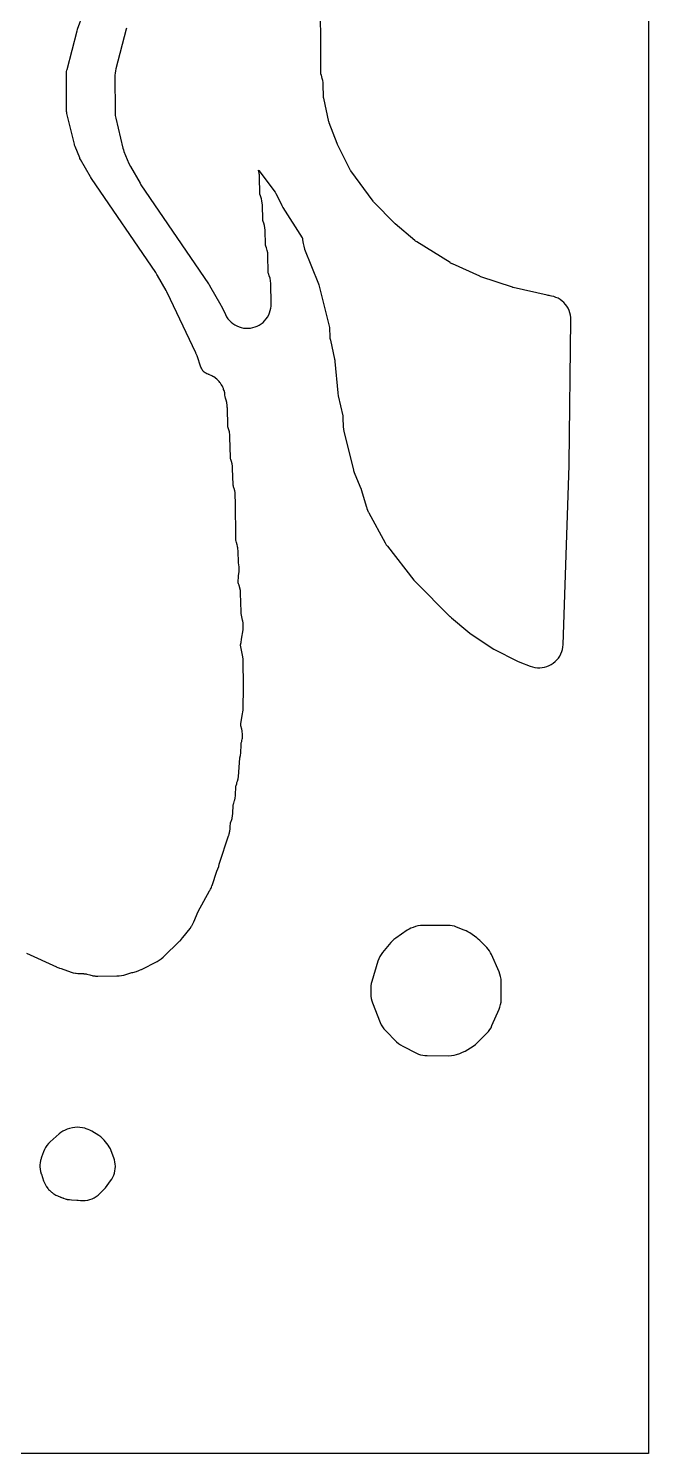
# Model space of a CAD drawing. Header units: millimetres. Extents: x 0 to 300, y 0 to 300.
# Drawn here: x 235.5 to 300, y 0 to 148.3 of the extents above; entities that cross this region are included whole.
import ezdxf

# ---------------------------------------------------------------- set-up
doc = ezdxf.new("R2010")
doc.units = ezdxf.units.MM
doc.layers.add('CUT', color=7, linetype='CONTINUOUS')

msp = doc.modelspace()

# ---------------------------------------------------------------- linework, layer by layer
at = {"layer": 'CUT'}
for points in [[(0.05, 299.97), (299.95, 299.97), (299.98, 299.97), (299.99, 299.97), (300, 299.97), (300, 299.96), (300, 299.95), (300, 299.92), (300, 0.05), (300, 0.02), (300, 0.01), (299.99, 0), (299.98, 0), (299.95, 0), (0.05, 0)], [(245.66, 148.27), (245.63, 148.19), (244.55, 144.04), (244.51, 143.83), (244.48, 143.62), (244.47, 143.4), (244.48, 139.5), (244.5, 139.21), (244.55, 138.93), (245.3, 135.8), (245.35, 135.62), (245.41, 135.44), (245.91, 134.21), (246.07, 133.89), (247.08, 132.15), (247.17, 132), (254.21, 121.69), (254.23, 121.65), (254.26, 121.61), (254.32, 121.52), (255.49, 119.48), (255.5, 119.46), (255.51, 119.44), (255.52, 119.42), (255.98, 118.48), (256.09, 118.27), (256.23, 118.06), (256.38, 117.88), (256.55, 117.71), (256.74, 117.55), (256.94, 117.42), (257.16, 117.3), (257.38, 117.21), (257.61, 117.14), (257.85, 117.09), (258.09, 117.06), (258.33, 117.06), (258.57, 117.08), (258.81, 117.13), (259.05, 117.2), (259.27, 117.29), (259.49, 117.4), (259.69, 117.53), (259.88, 117.68), (260.05, 117.85), (260.21, 118.04), (260.35, 118.23), (260.47, 118.45), (260.57, 118.67), (260.64, 118.9), (260.69, 119.14), (260.72, 119.38), (260.73, 119.62), (260.68, 121.73), (260.66, 122), (260.61, 122.26), (260.53, 122.52), (260.47, 122.69), (260.46, 122.73), (260.45, 122.76), (260.43, 122.82), (260.43, 122.9), (260.39, 124.62), (260.37, 124.9), (260.31, 125.17), (260.23, 125.44), (260.2, 125.53), (260.18, 125.58), (260.18, 125.59), (260.17, 125.62), (260.16, 125.64), (260.15, 125.67), (260.15, 125.68), (260.15, 125.74), (260.1, 127.26), (260.08, 127.51), (260.03, 127.76), (259.96, 128), (259.9, 128.16), (259.9, 128.17), (259.87, 128.27), (259.86, 128.3), (259.85, 128.32), (259.85, 128.33), (259.85, 128.34), (259.85, 128.4), (259.81, 129.84), (259.81, 129.86), (259.81, 129.9), (259.8, 130.08), (259.77, 130.31), (259.72, 130.52), (259.65, 130.74), (259.58, 130.93), (259.57, 130.95), (259.56, 130.99), (259.56, 131.01), (259.56, 131.05), (259.56, 131.07), (259.52, 132.79), (259.52, 132.8), (259.52, 132.82), (259.52, 132.85), (259.51, 132.87), (259.51, 132.88), (259.5, 133.03), (259.5, 133.05), (259.49, 133.09), (259.49, 133.1), (259.49, 133.12), (259.47, 133.25), (259.41, 133.48), (259.4, 133.49), (259.4, 133.51), (259.41, 133.51), (259.43, 133.48), (261.14, 131.22), (261.19, 131.14), (261.2, 131.13), (261.25, 131), (261.82, 129.86), (261.83, 129.84), (261.95, 129.63), (263.95, 126.47), (263.97, 126.45), (263.98, 126.43), (263.98, 126.42), (263.99, 126.41), (263.99, 126.4), (264, 126.34), (264, 126.26), (264.05, 125.89), (264.11, 125.59), (264.21, 125.3), (265.64, 121.7), (265.68, 121.59), (265.68, 121.58), (266.79, 117.16), (266.79, 117.15), (266.8, 117.1), (266.8, 117.09), (266.8, 117.08), (266.8, 116.98), (266.83, 116.27), (266.85, 116.04), (266.9, 115.81), (267.33, 113.85), (267.35, 113.75), (267.36, 113.69), (267.36, 113.66), (267.37, 113.61), (267.66, 110.36), (267.67, 110.36), (267.67, 110.3), (267.71, 110.02), (268.17, 107.95), (268.18, 107.94), (268.19, 107.87), (268.19, 107.86), (268.19, 107.83), (268.19, 107.75), (268.23, 106.8), (268.25, 106.56), (268.3, 106.32), (269.28, 102.32), (269.28, 102.3), (269.29, 102.26), (269.35, 102.07), (269.42, 101.88), (270.06, 100.41), (270.08, 100.35), (270.09, 100.33), (270.09, 100.32), (270.1, 100.3), (270.66, 98.44), (270.68, 98.37), (270.7, 98.31), (270.83, 97.98), (270.85, 97.94), (270.89, 97.87), (272.59, 94.73), (272.7, 94.55), (272.82, 94.38), (275.57, 90.87), (275.77, 90.64), (279.32, 87.09), (279.34, 87.07), (279.5, 86.93), (281.18, 85.51), (281.4, 85.34), (283.64, 83.84), (283.9, 83.69), (286.38, 82.44), (286.6, 82.34), (287.7, 81.91), (287.94, 81.83), (288.18, 81.78), (288.43, 81.75), (288.68, 81.74), (288.93, 81.76), (289.18, 81.81), (289.42, 81.88), (289.65, 81.97), (289.88, 82.09), (290.09, 82.22), (290.28, 82.38), (290.46, 82.56), (290.62, 82.75), (290.76, 82.96), (290.88, 83.18), (290.97, 83.42), (291.04, 83.66), (291.09, 83.9), (291.11, 84.15), (291.75, 102.8), (291.75, 102.89), (291.75, 102.97), (291.92, 117.94), (291.91, 118.19), (291.88, 118.44), (291.82, 118.68), (291.74, 118.91), (291.63, 119.14), (291.5, 119.35), (291.36, 119.55), (291.19, 119.74), (291.01, 119.9), (290.81, 120.05), (290.59, 120.18), (290.37, 120.28), (290.13, 120.37), (289.89, 120.42), (289.76, 120.44), (289.65, 120.46), (289.61, 120.46), (289.57, 120.47), (289.55, 120.48), (289.44, 120.5), (285.9, 121.32), (285.88, 121.32), (285.86, 121.33), (282.56, 122.42), (282.49, 122.45), (282.44, 122.47), (279.6, 123.76), (279.56, 123.78), (279.51, 123.8), (279.4, 123.85), (279.34, 123.89), (275.9, 126.05), (275.75, 126.13), (275.73, 126.15), (275.68, 126.19), (273.65, 127.92), (273.54, 128.03), (271.45, 130.14), (271.39, 130.21), (271.38, 130.22), (271.35, 130.27), (269.02, 133.43), (269.01, 133.45), (268.99, 133.47), (267.63, 136.17), (267.59, 136.27), (266.78, 138.42), (266.76, 138.47), (266.75, 138.5), (266.74, 138.55), (266.2, 140.99), (266.19, 141.05), (266.19, 141.06), (266.19, 141.09), (266.19, 141.14), (266.15, 142.42), (266.13, 142.63), (266.1, 142.84), (266.05, 143.05), (265.95, 143.38), (265.95, 143.39), (265.93, 143.44), (265.92, 143.47), (265.91, 143.5), (265.91, 143.51), (265.91, 143.52), (265.91, 143.53), (265.91, 143.59), (265.86, 153.14)], [(235.27, 52.06), (238.39, 50.62), (238.42, 50.6), (238.64, 50.51), (238.7, 50.49), (238.86, 50.44), (239.9, 50.08), (240.13, 50.02), (240.36, 49.98), (240.4, 49.98), (240.43, 49.97), (240.62, 49.95), (240.67, 49.94), (241.21, 49.92), (241.24, 49.91), (241.26, 49.91), (241.29, 49.91), (241.31, 49.91), (241.34, 49.91), (241.35, 49.91), (241.43, 49.9), (241.46, 49.9), (241.48, 49.9), (241.49, 49.9), (241.54, 49.88), (241.84, 49.79), (241.96, 49.76), (242.09, 49.72), (242.15, 49.71), (242.16, 49.71), (242.17, 49.71), (242.2, 49.7), (242.27, 49.69), (242.34, 49.68), (242.36, 49.68), (242.37, 49.68), (242.44, 49.67), (242.69, 49.66), (244.65, 49.68), (244.66, 49.68), (244.68, 49.68), (244.87, 49.69), (244.92, 49.69), (245.15, 49.72), (245.38, 49.78), (246.12, 50), (246.24, 50.03), (246.32, 50.05), (246.72, 50.16), (246.96, 50.24), (247.02, 50.27), (247.19, 50.34), (247.24, 50.37), (248.86, 51.19), (249.08, 51.32), (249.29, 51.46), (249.48, 51.63), (249.53, 51.68), (251.2, 53.31), (251.21, 53.33), (251.31, 53.42), (251.33, 53.44), (251.36, 53.47), (251.55, 53.69), (252.29, 54.63), (252.45, 54.85), (252.46, 54.88), (252.58, 55.09), (252.68, 55.3), (253.12, 56.39), (254.32, 58.53), (254.34, 58.56), (254.36, 58.59), (254.38, 58.63), (254.42, 58.72), (254.48, 58.83), (254.5, 58.9), (254.5, 58.91), (254.56, 59.05), (254.57, 59.08), (255.07, 60.58), (255.08, 60.6), (255.19, 60.83), (255.27, 61.06), (255.33, 61.31), (255.35, 61.41), (256.3, 64.27), (256.31, 64.3), (256.33, 64.38), (256.34, 64.42), (256.35, 64.43), (256.35, 64.44), (256.37, 64.51), (256.38, 64.54), (256.39, 64.59), (256.4, 64.63), (256.42, 64.75), (256.45, 65), (256.46, 65.23), (256.46, 65.26), (256.46, 65.29), (256.48, 65.5), (256.48, 65.52), (256.48, 65.53), (256.49, 65.54), (256.49, 65.56), (256.49, 65.58), (256.49, 65.59), (256.5, 65.6), (256.5, 65.61), (256.51, 65.63), (256.51, 65.64), (256.52, 65.66), (256.52, 65.67), (256.52, 65.68), (256.53, 65.71), (256.55, 65.74), (256.57, 65.8), (256.6, 65.87), (256.66, 66.07), (256.67, 66.09), (256.71, 66.33), (256.71, 66.34), (256.71, 66.38), (256.73, 66.56), (256.74, 66.62), (256.77, 67.41), (256.77, 67.48), (256.77, 67.5), (256.79, 67.55), (256.81, 67.6), (256.84, 67.67), (256.92, 67.93), (256.93, 68), (256.98, 68.19), (256.98, 68.26), (257, 68.4), (257, 68.44), (257, 68.46), (257.01, 68.53), (257.04, 69.34), (257.04, 69.39), (257.04, 69.41), (257.05, 69.43), (257.05, 69.44), (257.07, 69.48), (257.14, 69.68), (257.16, 69.76), (257.16, 69.77), (257.16, 69.78), (257.17, 69.81), (257.22, 69.93), (257.28, 70.18), (257.31, 70.43), (257.47, 72.34), (257.48, 72.37), (257.53, 72.62), (257.56, 72.88), (257.6, 73.74), (257.6, 73.86), (257.6, 73.87), (257.6, 73.88), (257.61, 73.88), (257.61, 73.89), (257.61, 73.91), (257.61, 73.92), (257.62, 73.93), (257.65, 74.02), (257.67, 74.08), (257.68, 74.12), (257.69, 74.16), (257.72, 74.31), (257.72, 74.33), (257.72, 74.34), (257.73, 74.39), (257.74, 74.47), (257.75, 74.58), (257.75, 74.63), (257.75, 74.84), (257.75, 74.87), (257.72, 75.09), (257.72, 75.11), (257.71, 75.17), (257.68, 75.34), (257.58, 75.71), (257.58, 75.73), (257.57, 75.78), (257.57, 75.8), (257.56, 75.87), (257.56, 75.88), (257.57, 75.93), (257.76, 76.96), (257.79, 77.15), (257.8, 77.35), (257.86, 79.87), (257.86, 79.99), (257.8, 82.33), (257.81, 82.39), (257.8, 82.53), (257.8, 82.64), (257.77, 82.88), (257.55, 84.11), (257.55, 84.12), (257.55, 84.13), (257.55, 84.14), (257.55, 84.15), (257.56, 84.18), (257.57, 84.22), (257.57, 84.23), (257.57, 84.24), (257.57, 84.25), (257.58, 84.26), (257.6, 84.37), (257.65, 84.71), (257.65, 84.73), (257.8, 85.68), (257.82, 85.91), (257.82, 86.02), (257.83, 86.13), (257.82, 86.24), (257.81, 86.36), (257.81, 86.38), (257.8, 86.46), (257.79, 86.52), (257.78, 86.59), (257.76, 86.68), (257.61, 87.38), (257.61, 87.39), (257.6, 87.43), (257.6, 87.48), (257.59, 87.56), (257.59, 87.57), (257.54, 89.49), (257.54, 89.5), (257.52, 89.76), (257.52, 89.78), (257.46, 90.03), (257.46, 90.05), (257.38, 90.3), (257.38, 90.32), (257.33, 90.46), (257.31, 90.52), (257.3, 90.54), (257.3, 90.55), (257.3, 90.56), (257.3, 90.58), (257.3, 90.6), (257.3, 90.65), (257.31, 91.26), (257.31, 91.27), (257.31, 91.29), (257.31, 91.31), (257.32, 91.33), (257.35, 91.51), (257.36, 91.55), (257.38, 91.74), (257.39, 91.78), (257.4, 92.02), (257.38, 92.22), (257.38, 92.25), (257.35, 92.45), (257.35, 92.48), (257.32, 92.61), (257.32, 92.66), (257.28, 93.91), (257.28, 93.94), (257.27, 94.09), (257.26, 94.15), (257.26, 94.17), (257.25, 94.24), (257.24, 94.3), (257.23, 94.33), (257.22, 94.36), (257.22, 94.39), (257.22, 94.4), (257.19, 94.53), (257.12, 94.78), (257.08, 94.9), (257.05, 94.99), (257.05, 95), (257.04, 95.02), (257.04, 95.04), (257.04, 95.05), (257.04, 95.06), (257.04, 95.07), (257.04, 95.13), (257, 99.09), (256.99, 99.51), (256.99, 99.59), (256.99, 99.63), (256.99, 99.65), (256.99, 99.66), (256.99, 99.67), (256.99, 99.68), (256.99, 99.7), (256.98, 99.91), (256.97, 99.97), (256.94, 100.14), (256.92, 100.27), (256.91, 100.31), (256.89, 100.37), (256.82, 100.58), (256.81, 100.6), (256.8, 100.61), (256.79, 100.65), (256.79, 100.66), (256.77, 100.7), (256.77, 100.71), (256.76, 100.75), (256.76, 100.78), (256.72, 102.48), (256.7, 102.73), (256.66, 102.97), (256.59, 103.21), (256.52, 103.42), (256.5, 103.47), (256.5, 103.48), (256.5, 103.49), (256.49, 103.52), (256.48, 103.53), (256.48, 103.61), (256.44, 105.73), (256.44, 105.75), (256.44, 105.77), (256.44, 105.78), (256.44, 105.79), (256.43, 106), (256.4, 106.21), (256.4, 106.22), (256.39, 106.23), (256.39, 106.24), (256.39, 106.25), (256.39, 106.26), (256.38, 106.3), (256.33, 106.5), (256.29, 106.61), (256.23, 106.8), (256.21, 106.86), (256.21, 106.87), (256.21, 106.91), (256.17, 108.76), (256.16, 108.85), (256.15, 109.01), (256.15, 109.02), (256.15, 109.03), (256.14, 109.04), (256.14, 109.1), (256.11, 109.26), (256.1, 109.35), (256.03, 109.59), (255.96, 109.8), (255.96, 109.81), (255.93, 109.89), (255.93, 109.91), (255.93, 109.94), (255.92, 110.13), (255.89, 110.36), (255.83, 110.59), (255.78, 110.71), (255.75, 110.81), (255.69, 110.94), (255.66, 111.03), (255.54, 111.23), (255.45, 111.35), (255.4, 111.42), (255.3, 111.54), (255.25, 111.6), (255.08, 111.77), (254.95, 111.87), (254.9, 111.92), (254.75, 112.01), (254.7, 112.04), (254.67, 112.06), (254.54, 112.13), (254.49, 112.15), (254.32, 112.22), (254.3, 112.23), (254.27, 112.24), (254.19, 112.27), (254.18, 112.28), (254.16, 112.29), (254.04, 112.33), (254.03, 112.33), (253.94, 112.38), (253.91, 112.4), (253.89, 112.41), (253.88, 112.42), (253.86, 112.43), (253.76, 112.51), (253.7, 112.57), (253.66, 112.61), (253.62, 112.64), (253.6, 112.67), (253.58, 112.7), (253.56, 112.73), (253.53, 112.79), (253.52, 112.8), (253.46, 112.92), (253.46, 112.93), (253.42, 113.02), (253.03, 114.18), (252.9, 114.49), (252.89, 114.51), (249.9, 120.78), (249.88, 120.82), (249.86, 120.86), (249.79, 120.98), (248.89, 122.55), (248.88, 122.57), (248.82, 122.67), (248.71, 122.86), (242.04, 132.63), (241.97, 132.74), (241.95, 132.78), (241.93, 132.81), (241.92, 132.82), (240.88, 134.62), (240.83, 134.72), (240.8, 134.78), (240.32, 135.98), (240.27, 136.13), (240.25, 136.2), (239.47, 139.4), (239.46, 139.43), (239.46, 139.44), (239.45, 139.52), (239.44, 139.62), (239.44, 139.66), (239.44, 139.67), (239.43, 143.59), (239.44, 143.77), (239.44, 143.79), (239.46, 143.93), (239.48, 144), (240.53, 148.02), (240.56, 148.14), (240.57, 148.18), (241.17, 149.79)]]:
    msp.add_lwpolyline(points, dxfattribs=at)
for points in [[(280.65, 41.74), (280.91, 41.87), (281.75, 42.39), (281.98, 42.56), (282.2, 42.75), (283.19, 43.74), (283.35, 43.92), (283.49, 44.1), (283.61, 44.3), (283.71, 44.51), (284.45, 46.21), (284.54, 46.45), (284.61, 46.7), (284.65, 46.95), (284.66, 47.21), (284.66, 49.1), (284.65, 49.36), (284.61, 49.62), (284.54, 49.87), (284.45, 50.11), (283.66, 51.9), (283.56, 52.1), (283.44, 52.29), (283.31, 52.47), (283.16, 52.63), (282.48, 53.33), (282.46, 53.36), (282.44, 53.38), (282.28, 53.52), (282.12, 53.65), (281.39, 54.17), (281.21, 54.28), (281.03, 54.38), (280.83, 54.46), (280.02, 54.77), (279.81, 54.85), (279.58, 54.9), (279.36, 54.93), (279.13, 54.94), (276.53, 54.94), (276.26, 54.93), (276, 54.88), (275.74, 54.81), (275.5, 54.73), (275.28, 54.65), (275.08, 54.55), (274.88, 54.43), (273.69, 53.62), (273.51, 53.48), (273.34, 53.32), (273.18, 53.15), (272.31, 52.11), (272.16, 51.91), (272.03, 51.69), (271.92, 51.46), (271.83, 51.23), (271.2, 49.12), (271.15, 48.89), (271.11, 48.67), (271.1, 48.44), (271.09, 47.83), (271.1, 47.59), (271.13, 47.34), (271.19, 47.11), (271.26, 46.87), (272.06, 44.84), (272.17, 44.61), (272.3, 44.39), (272.45, 44.18), (272.62, 43.99), (273.77, 42.84), (273.97, 42.66), (274.19, 42.51), (274.42, 42.38), (275.85, 41.66), (276.06, 41.56), (276.28, 41.49), (276.5, 41.43), (276.73, 41.4), (276.96, 41.39), (279.22, 41.38), (279.49, 41.39), (279.76, 41.44), (280.02, 41.51), (280.38, 41.63)], [(239.06, 26.59), (239.09, 26.57), (239.12, 26.56), (239.3, 26.5), (239.38, 26.47), (239.43, 26.46), (239.44, 26.46), (239.45, 26.46), (239.46, 26.46), (239.47, 26.45), (239.51, 26.44), (239.66, 26.42), (239.73, 26.41), (239.94, 26.39), (240.51, 26.37), (240.58, 26.37), (240.6, 26.37), (240.62, 26.37), (240.65, 26.36), (240.89, 26.32), (241.14, 26.31), (241.38, 26.32), (241.63, 26.36), (241.86, 26.42), (242.1, 26.5), (242.32, 26.6), (242.53, 26.73), (242.73, 26.88), (242.91, 27.04), (243.25, 27.38), (243.48, 27.65), (244.01, 28.36), (244.14, 28.55), (244.25, 28.75), (244.34, 28.96), (244.42, 29.18), (244.47, 29.4), (244.5, 29.63), (244.51, 29.86), (244.51, 29.88), (244.5, 30.1), (244.47, 30.33), (244.42, 30.54), (244.35, 30.76), (244.08, 31.48), (243.99, 31.69), (243.88, 31.89), (243.75, 32.08), (243.5, 32.42), (243.35, 32.61), (243.18, 32.78), (243, 32.94), (242.8, 33.07), (242.05, 33.53), (241.86, 33.63), (241.67, 33.72), (241.48, 33.79), (241.35, 33.83), (241.09, 33.89), (240.83, 33.93), (240.56, 33.94), (240.3, 33.92), (240.04, 33.87), (239.74, 33.8), (239.51, 33.74), (239.5, 33.74), (239.28, 33.65), (239.06, 33.53), (238.85, 33.4), (238.66, 33.25), (237.74, 32.44), (237.73, 32.43), (237.6, 32.3), (237.56, 32.26), (237.55, 32.25), (237.39, 32.06), (237.25, 31.85), (237.13, 31.63), (237.03, 31.4), (237.03, 31.39), (236.82, 30.82), (236.8, 30.74), (236.74, 30.56), (236.74, 30.55), (236.74, 30.54), (236.73, 30.53), (236.73, 30.52), (236.72, 30.46), (236.72, 30.44), (236.71, 30.38), (236.7, 30.32), (236.7, 30.31), (236.69, 30.3), (236.69, 30.29), (236.69, 30.28), (236.69, 30.27), (236.69, 30.25), (236.68, 30.21), (236.66, 30.05), (236.66, 29.81), (236.68, 29.57), (236.73, 29.34), (236.79, 29.11), (236.81, 29.06), (237.04, 28.38), (237.04, 28.37), (237.12, 28.16), (237.23, 27.95), (237.24, 27.94), (237.35, 27.76), (237.37, 27.74), (237.49, 27.57), (237.51, 27.55), (237.57, 27.48), (237.64, 27.4), (237.69, 27.35), (237.74, 27.31), (237.88, 27.18), (237.92, 27.15), (238.08, 27.03), (238.12, 27), (238.33, 26.88), (238.52, 26.8), (238.56, 26.78), (238.76, 26.7), (238.81, 26.68), (238.82, 26.68), (238.92, 26.64), (239, 26.61)]]:
    msp.add_lwpolyline(points, close=True, dxfattribs=at)

doc.saveas('drawing.dxf')
